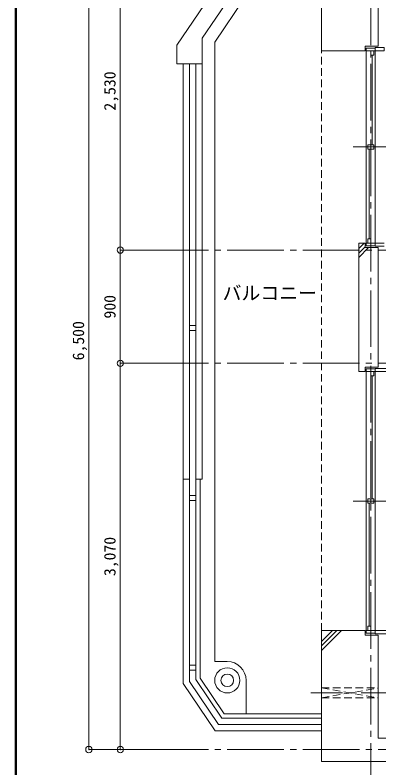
# Model space of a CAD drawing. Units: millimetres at full size, sheet at 1:50. Extents: x -9674 to 9699, y -6794 to 6791.
# Drawn here: x -9674 to -6782, y -2224 to 3760 of the extents above; entities that cross this region are included whole.
import ezdxf
from ezdxf.enums import TextEntityAlignment as Align

# ---------------------------------------------------------------- set-up
doc = ezdxf.new("R2010")
doc.units = ezdxf.units.MM
doc.header["$LTSCALE"] = 50
doc.header["$PDMODE"] = 32
doc.header["$PDSIZE"] = 50
for name, pattern in [('CHAIN1', [8, 5, -1, 1, -1]), ('CHAIN2', [12, 9, -1, 1, -1]), ('DASHED1', [1.8, 1.2, -0.6])]:
    doc.linetypes.add(name, pattern=pattern)
for name, color, linetype, lineweight in [('0-0_図面枠', 7, 'Continuous', 9), ('1-0_芯', 134, 'CHAIN2', 9), ('1-1_躯体', 134, 'Continuous', 9), ('1-3_建具', 134, 'Continuous', 9), ('1-6_ﾊﾞﾙｺﾆｰ・階段', 134, 'Continuous', 9), ('1-7_その他', 134, 'DASHED1', 9), ('1-8_ハッチ', 134, 'Continuous', 9), ('1-B_寸法', 134, 'Continuous', 9), ('1-C_梁', 134, 'DASHED1', 9)]:
    doc.layers.add(name, color=color, linetype=linetype, lineweight=lineweight)
doc.layers.add('1-A_文字', color=134, linetype='Continuous')
doc.styles.add('ＭＳ ゴシック', font='')
doc.styles.get('ＭＳ ゴシック').set_extended_font_data('MS Gothic')

msp = doc.modelspace()

# ---------------------------------------------------------------- linework, layer by layer
at = {"layer": '0-0_図面枠'}
for p, q in [((-9673.92, 6791.43), (-9673.92, -6793.93)), ((-9672.16, 6789.66), (-9672.16, -6792.16)), ((-9670.4, 6787.9), (-9670.4, -6790.4)), ((-9668.64, -6788.64), (-9668.64, 6786.14)), ((-9666.87, 6784.38), (-9666.87, -6786.88)), ((-9665.11, 6782.61), (-9665.11, -6785.11)), ((-9663.35, 6780.85), (-9663.35, -6783.35))]:
    msp.add_line(p, q, dxfattribs=at)
at = {"layer": '1-0_芯'}
for p, q in [((-6847.69, 5172.07), (-6847.69, -3677.93)), ((-8587.69, 1892.07), (-2767.69, 1892.07)), ((-8587.69, 992.07), (-2767.69, 992.07)), ((-8587.69, -2077.93), (8317.31, -2077.93))]:
    msp.add_line(p, q, dxfattribs=at)
at = {"layer": '1-1_躯体'}
for p, q in [((-7237.69, 5307.07), (-7237.69, 3477.07)), ((-6787.69, 4332.07), (-6787.69, 3512.07)), ((-6892.69, 3477.07), (-7237.69, 3477.07)), ((-6892.69, 3512.07), (-6892.69, 3477.07)), ((-6787.69, 3512.07), (-6892.69, 3512.07)), ((-6942.69, 1947.07), (-6942.69, 927.07)), ((-6892.69, 1947.07), (-6942.69, 1947.07)), ((-6892.69, 1912.07), (-6892.69, 1947.07)), ((-6787.69, 1912.07), (-6892.69, 1912.07)), ((-6892.69, 962.07), (-6892.69, 927.07)), ((-6892.69, 927.07), (-6942.69, 927.07)), ((-6787.69, -1167.93), (-6892.69, -1167.93)), ((-6787.69, -1167.93), (-6787.69, -1987.93)), ((-6787.69, -1987.93), (-3187.69, -1987.93)), ((-7237.69, -2172.93), (-2592.69, -2172.93))]:
    msp.add_line(p, q, dxfattribs=at)
for points in [[(-6787.69, 1912.07), (-6787.69, 962.07), (-6892.69, 962.07)], [(-6892.69, -1167.93), (-6892.69, -1132.93), (-7237.69, -1132.93), (-7237.69, -2172.93)]]:
    msp.add_lwpolyline(points, dxfattribs=at)
at = {"layer": '1-3_建具'}
for p, q in [((-6882.69, 3497.07), (-6882.69, 3462.07)), ((-6882.69, 3497.07), (-6812.69, 3497.07)), ((-6812.69, 3477.07), (-6882.69, 3477.07)), ((-6847.69, 3442.07), (-6847.69, 3477.07)), ((-6823.69, 3442.07), (-6823.69, 3477.07)), ((-6812.69, 3462.07), (-6812.69, 3497.07)), ((-6882.69, 1962.07), (-6882.69, 3462.07)), ((-6823.69, 3442.07), (-6847.69, 3442.07)), ((-6835.69, 2729.57), (-6835.69, 3442.07)), ((-6812.69, 1962.07), (-6812.69, 3462.07)), ((-6709.21, 2712.07), (-6986.17, 2712.07)), ((-6871.69, 2694.57), (-6823.69, 2694.57)), ((-6859.69, 1982.07), (-6859.69, 2694.57)), ((-6847.69, 2694.57), (-6847.69, 2729.57)), ((-6823.69, 2694.57), (-6823.69, 2729.57)), ((-6871.69, 1982.07), (-6847.69, 1982.07)), ((-6871.69, 1982.07), (-6871.69, 1947.07)), ((-6847.69, 1982.07), (-6847.69, 1947.07)), ((-6882.69, 1927.07), (-6882.69, 1962.07)), ((-6812.69, 1947.07), (-6882.69, 1947.07)), ((-6882.69, 1927.07), (-6812.69, 1927.07)), ((-6812.69, 1962.07), (-6812.69, 1947.07)), ((-6740.69, 1947.07), (-6812.69, 1947.07)), ((-6812.69, 1922.07), (-6812.69, 1947.07)), ((-6740.69, 1922.07), (-6812.69, 1922.07)), ((-6882.69, 947.07), (-6882.69, 912.07)), ((-6882.69, 947.07), (-6812.69, 947.07)), ((-6812.69, 927.07), (-6882.69, 927.07)), ((-6882.69, -1117.93), (-6882.69, 912.07)), ((-6847.69, 892.07), (-6847.69, 927.07)), ((-6823.69, 892.07), (-6823.69, 927.07)), ((-6712.69, 952.07), (-6812.69, 952.07)), ((-6812.69, 952.07), (-6812.69, 927.07)), ((-6812.69, 912.07), (-6812.69, 947.07)), ((-6712.69, 927.07), (-6812.69, 927.07)), ((-6812.69, -1117.93), (-6812.69, 927.07)), ((-6823.69, 892.07), (-6847.69, 892.07)), ((-6835.69, -85.43), (-6835.69, 892.07)), ((-6709.21, -102.93), (-6986.17, -102.93)), ((-6871.69, -120.43), (-6871.69, -85.43)), ((-6871.69, -85.43), (-6823.69, -85.43)), ((-6847.69, -120.43), (-6847.69, -85.43)), ((-6823.69, -120.43), (-6823.69, -85.43)), ((-6871.69, -120.43), (-6823.69, -120.43)), ((-6859.69, -1097.93), (-6859.69, -120.43)), ((-6882.69, -1152.93), (-6882.69, -1117.93)), ((-6812.69, -1132.93), (-6882.69, -1132.93)), ((-6871.69, -1097.93), (-6847.69, -1097.93)), ((-6871.69, -1097.93), (-6871.69, -1132.93)), ((-6847.69, -1097.93), (-6847.69, -1132.93)), ((-6812.69, -1117.93), (-6812.69, -1132.93)), ((-6712.69, -1132.93), (-6812.69, -1132.93)), ((-6882.69, -1152.93), (-6812.69, -1152.93))]:
    msp.add_line(p, q, dxfattribs=at)
for points in [[(-6740.69, 3477.07), (-6812.69, 3477.07), (-6812.69, 3502.07)], [(-6740.69, 3477.07), (-6740.69, 3502.07), (-6812.69, 3502.07)], [(-6871.69, 2694.57), (-6871.69, 2729.57), (-6823.69, 2729.57)], [(-6712.69, -1157.93), (-6812.69, -1157.93), (-6812.69, -1132.93)]]:
    msp.add_lwpolyline(points, dxfattribs=at)
at = {"layer": '1-6_ﾊﾞﾙｺﾆｰ・階段'}
for p, q in [((-8187.69, 3576.53), (-7947.69, 3930.63)), ((-8087.69, 3545.83), (-7847.69, 3899.93)), ((-8187.69, 72.07), (-8187.69, 3576.53)), ((-8087.69, -1377.93), (-8087.69, 3545.83)), ((-8387.69, 3372.07), (-8187.69, 3372.07)), ((-8337.69, -1551.93), (-8337.69, 3372.07)), ((-8287.69, -1536.58), (-8287.69, 3372.07)), ((-8237.69, -1521.22), (-8237.69, 3372.07)), ((-8287.69, 1292.07), (-8237.69, 1292.07)), ((-8287.69, 1252.07), (-8237.69, 1252.07)), ((-8287.69, 72.07), (-8337.69, 72.07)), ((-8187.69, 72.07), (-8237.69, 72.07)), ((-8202.69, -1510.47), (-8202.69, 72.07)), ((-8287.69, -57.93), (-8237.69, -57.93)), ((-8287.69, -97.93), (-8237.69, -97.93)), ((-8287.69, -1407.93), (-8237.69, -1407.93)), ((-7987.69, -1377.93), (-8087.69, -1377.93)), ((-8287.69, -1447.93), (-8237.69, -1447.93)), ((-8337.69, -1551.93), (-8082.69, -1927.93)), ((-8287.69, -1536.58), (-8056.18, -1877.93)), ((-8237.69, -1521.22), (-8029.68, -1827.93)), ((-8202.69, -1510.47), (-8011.13, -1792.93)), ((-7837.69, -1527.93), (-7837.69, -1792.93)), ((-8011.13, -1792.93), (-7237.69, -1792.93)), ((-8029.68, -1827.93), (-7237.69, -1827.93)), ((-8056.18, -1877.93), (-7237.69, -1877.93)), ((-8082.69, -1927.93), (-7237.69, -1927.93))]:
    msp.add_line(p, q, dxfattribs=at)
msp.add_lwpolyline([(-8387.69, 3372.07), (-8387.69, 3522.07), (-8082.69, 3972.07)], dxfattribs=at)
for radius in [100, 50]:
    msp.add_circle((-7987.69, -1527.93), radius, dxfattribs=at)
msp.add_arc((-7987.69, -1527.93), 150, 0, 90, dxfattribs=at)
at = {"layer": '1-7_その他'}
for p, q in [((-7237.69, -1667.93), (-6787.69, -1587.93)), ((-7237.69, -1587.93), (-6787.69, -1667.93)), ((-7237.69, -1587.93), (-6787.69, -1587.93)), ((-7237.69, -1667.93), (-6787.69, -1667.93))]:
    msp.add_line(p, q, dxfattribs=at)
at = {"layer": '1-7_その他', "linetype": 'CHAIN1'}
msp.add_line((-6672.69, -1627.93), (-7337.69, -1627.93), dxfattribs=at)
at = {"layer": '1-8_ハッチ'}
for p, q in [((-6942.69, 1904.18), (-6899.8, 1947.07)), ((-6942.69, 1868.82), (-6892.69, 1918.82)), ((-6942.69, 1833.47), (-6864.09, 1912.07)), ((-7237.69, -1289.96), (-7080.66, -1132.93)), ((-7237.69, -1254.61), (-7116.02, -1132.93)), ((-7237.69, -1219.25), (-7151.37, -1132.93))]:
    msp.add_line(p, q, dxfattribs=at)
at = {"layer": '1-B_寸法'}
for p, q in [((-9087.69, 4422.07), (-9087.69, -2077.93)), ((-8837.69, 4422.07), (-8837.69, 1892.07)), ((-8837.69, 1892.07), (-8837.69, 992.07)), ((-8837.69, 1892.07), (-8587.69, 1892.07)), ((-8837.69, 992.07), (-8837.69, -2077.93)), ((-8837.69, 992.07), (-8587.69, 992.07)), ((-9087.69, -2077.93), (-8587.69, -2077.93))]:
    msp.add_line(p, q, dxfattribs=at)
for p in [(-8837.69, 1892.07), (-8837.69, 992.07), (-9087.69, -2077.93), (-8837.69, -2077.93)]:
    msp.add_point(p, dxfattribs=at)
at = {"layer": '1-C_梁'}
msp.add_line((-7237.69, -1132.93), (-7237.69, 3477.07), dxfattribs=at)

# ---------------------------------------------------------------- texts
at = {"layer": '1-A_文字', "style": 'ＭＳ ゴシック'}
msp.add_text('バルコニー', height=110, dxfattribs=at).set_placement((-8024.7, 1462.83), align=Align.BOTTOM_LEFT)
at = {"layer": '1-B_寸法', "style": 'ＭＳ ゴシック'}
for s, p in [('2,530', (-8847.69, 3000.82)), ('900', (-8847.69, 1348.32)), ('6,500', (-9097.69, 1015.82)), ('3,070', (-8847.69, -699.18))]:
    msp.add_text(s, height=91.64, rotation=90, dxfattribs=at).set_placement(p, align=Align.BOTTOM_LEFT)

doc.saveas('drawing.dxf')
